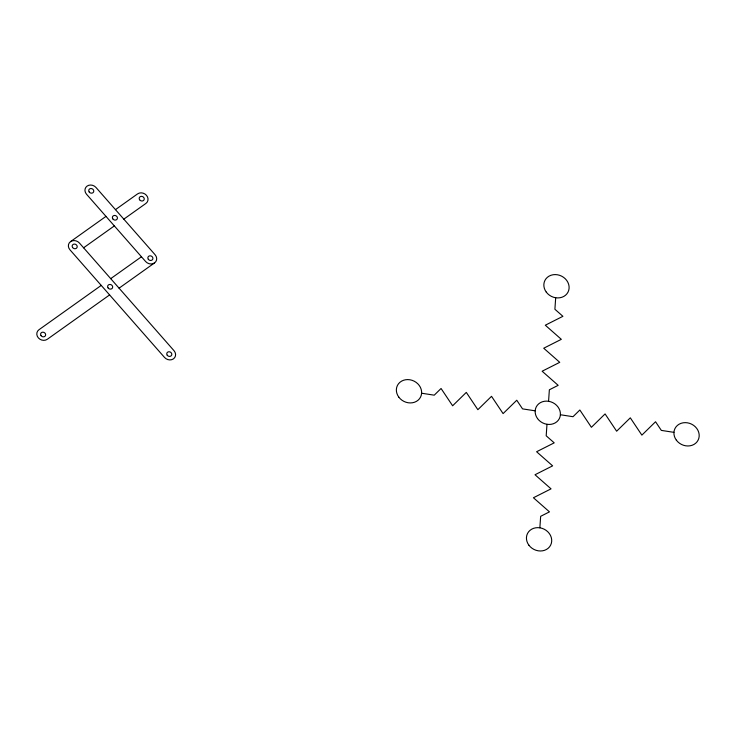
<?xml version="1.0" encoding="UTF-8"?>
<svg xmlns="http://www.w3.org/2000/svg" width="736" height="736" viewBox="0 0 736 736"><rect width="100%" height="100%" fill="white"/><g stroke="black" fill="none" stroke-linecap="round" stroke-linejoin="round"><path stroke-width="1.1" d="M539.865 527.813L540.656 516.313L549.461 511.87L533.434 497.757L551.043 488.86L535.017 474.748L552.626 465.851L536.599 451.738L554.208 442.851L546.195 435.795L546.986 424.286M548.568 401.286L549.36 389.786L558.164 385.333L542.138 371.22L559.746 362.333L543.72 348.22L561.329 339.324L545.302 325.211L562.911 316.314L554.898 309.258L555.689 297.758M70.5 241.647A6.468 5.667 26.4 0 1 79.424 243.036L174.027 350.713A6.468 5.667 26.4 0 1 173.466 358.846A6.468 5.667 26.4 0 1 164.542 357.457L69.938 249.78A6.468 5.667 26.4 0 1 70.5 241.647L105.984 216.384M115.469 209.64L137.54 193.918A6.468 5.667 26.4 0 1 146.464 195.307A6.468 5.667 26.4 0 1 145.903 203.44L123.823 219.153M83.6 247.793L114.347 225.906M101.237 285.402L38.934 329.756A6.468 5.667 26.4 0 0 38.373 337.898A6.468 5.667 26.4 0 0 47.297 339.278L109.6 294.924M110.713 278.65L141.459 256.763M119.076 288.172L154.56 262.908A6.468 5.667 26.4 0 0 155.121 254.776L95.993 187.478A6.468 5.667 26.4 0 0 87.078 186.098A6.468 5.667 26.4 0 0 86.517 194.23L145.636 261.528A6.468 5.667 26.4 0 0 154.56 262.908M421.608 393.217L434.231 395.177L441.066 388.488L452.631 405.784L466.302 392.398L477.857 409.694L491.528 396.318L503.093 413.604L516.764 400.228L522.542 408.876L535.164 410.826M560.39 414.745L573.013 416.705L579.848 410.007L591.404 427.303L605.084 413.926L616.639 431.213L630.31 417.836L641.875 435.132L655.546 421.746L661.324 430.394L673.946 432.354M537.547 418.6A12.944 11.334 26.4 0 0 559.323 418.637A12.944 11.334 26.4 0 0 546.462 401.12A12.944 11.334 26.4 0 0 537.547 418.6M398.765 397.081A12.944 11.334 26.4 0 0 420.541 397.118A12.944 11.334 26.4 0 0 407.689 379.592A12.944 11.334 26.4 0 0 398.765 397.081M676.329 440.128A12.944 11.334 26.4 0 0 698.105 440.165A12.944 11.334 26.4 0 0 685.244 422.639A12.944 11.334 26.4 0 0 676.329 440.128M546.25 292.072A12.944 11.334 26.4 0 0 568.026 292.109A12.944 11.334 26.4 0 0 555.174 274.583A12.944 11.334 26.4 0 0 546.25 292.072M528.844 545.137A12.944 11.334 26.4 0 0 550.62 545.174A12.944 11.334 26.4 0 0 537.758 527.648A12.944 11.334 26.4 0 0 528.844 545.137M148.304 259.265A2.585 2.263 26.4 0 0 152.665 259.366A2.585 2.263 26.4 0 0 150.181 255.815A2.585 2.263 26.4 0 0 148.304 259.265M167.201 355.203A2.585 2.263 26.4 0 0 171.571 355.304A2.585 2.263 26.4 0 0 169.078 351.753A2.585 2.263 26.4 0 0 167.201 355.203M41.041 335.634A2.585 2.263 26.4 0 0 45.402 335.736A2.585 2.263 26.4 0 0 42.918 332.184A2.585 2.263 26.4 0 0 41.041 335.634M108.072 287.905A2.585 2.263 26.4 0 0 112.442 288.006A2.585 2.263 26.4 0 0 109.958 284.455A2.585 2.263 26.4 0 0 108.072 287.905M72.597 247.526A2.585 2.263 26.4 0 0 76.967 247.627A2.585 2.263 26.4 0 0 74.483 244.076A2.585 2.263 26.4 0 0 72.597 247.526M112.829 218.886A2.585 2.263 26.4 0 0 117.19 218.988A2.585 2.263 26.4 0 0 114.706 215.436A2.585 2.263 26.4 0 0 112.829 218.886M89.176 191.967A2.585 2.263 26.4 0 0 93.536 192.068A2.585 2.263 26.4 0 0 91.052 188.517A2.585 2.263 26.4 0 0 89.176 191.967M139.638 199.796A2.585 2.263 26.4 0 0 144.008 199.898A2.585 2.263 26.4 0 0 141.514 196.346A2.585 2.263 26.4 0 0 139.638 199.796"/></g></svg>
